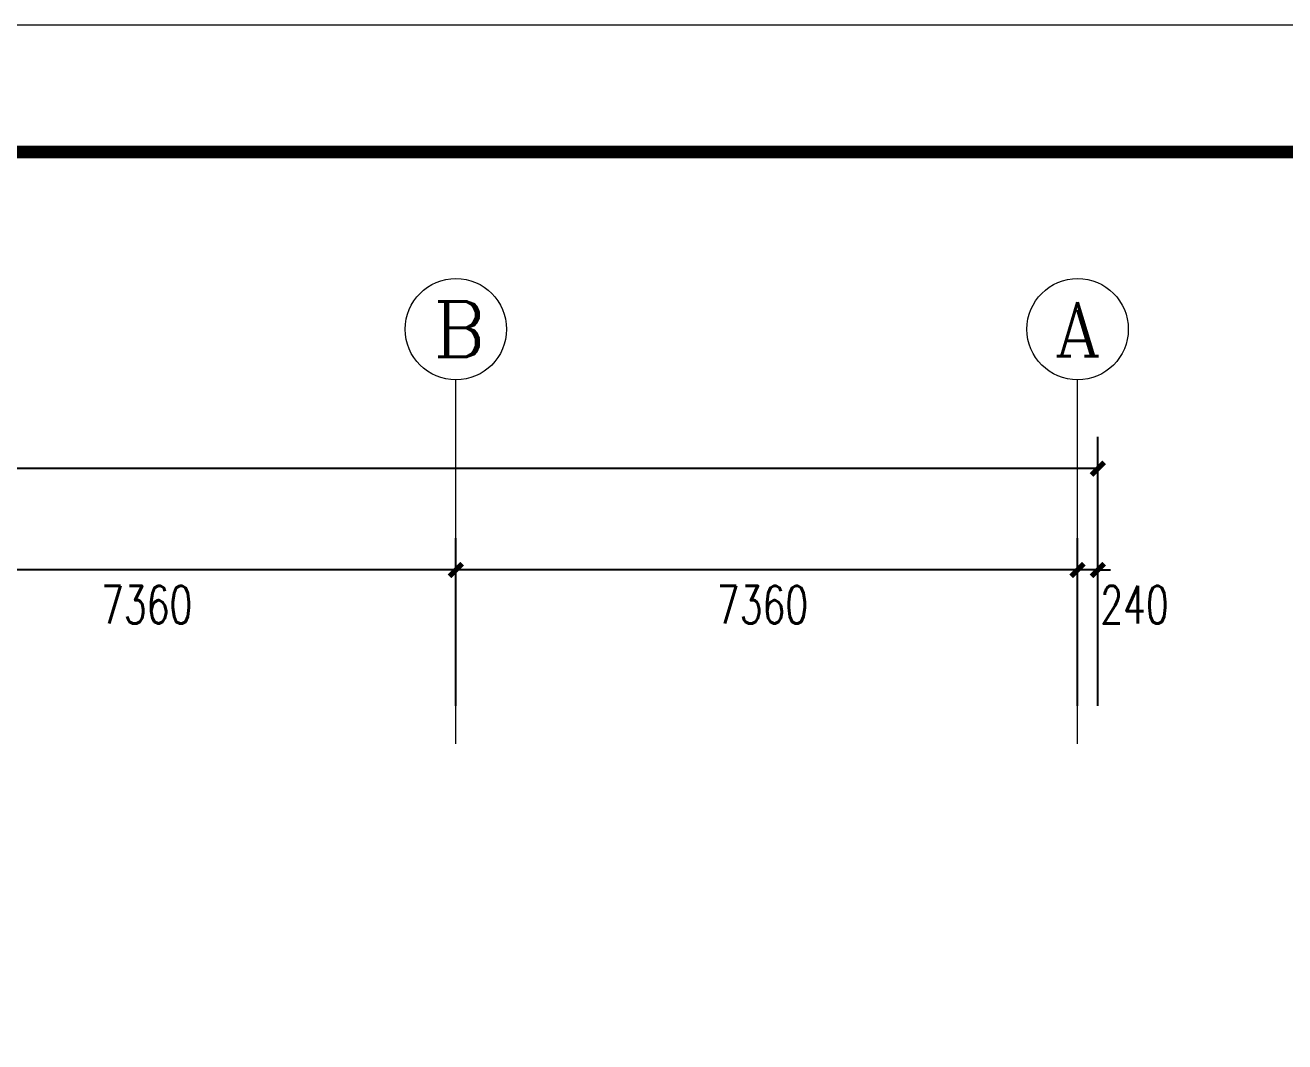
# Model space of a CAD drawing. Header units: inches. Extents: x -3272461 to -2504170, y 403793 to 1071042.
# Drawn here: x -2971542 to -2956631, y 543095 to 555131 of the extents above; entities that cross this region are included whole.
import ezdxf

# ---------------------------------------------------------------- set-up
doc = ezdxf.new("R2010")
doc.units = ezdxf.units.IN
doc.header["$LTSCALE"] = 1000
doc.header["$MEASUREMENT"] = 0
doc.layers.get('0').update_dxf_attribs({"lineweight": 18})
doc.layers.add('AXIS', color=30, linetype='Continuous', lineweight=18)
doc.layers.add('PUB_TITLE', color=153, linetype='Continuous', lineweight=18)
doc.styles.add('_TCH_AXIS', font='complex.shx', dxfattribs={"bigfont": 'gbcbig.shx'})
doc.styles.add('_TCH_DIM_T3', font='simplex.shx', dxfattribs={"width": 0.705882, "bigfont": 'gbcbig.shx'})
doc.dimstyles.new('_TCH_ARCH&&150', dxfattribs={"dimtxt": 446.25, "dimasz": 150, "dimexe": 375, "dimexo": 450, "dimgap": 150, "dimtad": 1, "dimdec": 0, "dimzin": 0, "dimdsep": 46, "dimtxsty": '_TCH_DIM_T3', "dimblk": 'ARCHTICK', "dimcen": 0.09, "dimdle": 300, "dimclrt": 7, "dimazin": 2, "dimtfac": 1, "dimtdec": 0, "dimtix": 1, "dimtmove": 2, "dimatfit": 3, "dimfxl": 1, "dimtolj": 1, "dimarcsym": 0})

# ---------------------------------------------------------------- blocks, each defined once
blk = doc.blocks.new('_ArchTick_0')
at = {"color": 0, "linetype": 'ByBlock'}
blk.add_lwpolyline([(-0.5, -0.5, 0.4, 0.4, 0), (0.5, 0.5, 0.4, 0.4, 0)], format="xyseb", dxfattribs=at)
blk = doc.blocks.new('*X50')
at = {"layer": 'AXIS', "color": 0, "lineweight": -2}
for p, q in [((-3010844, 547072), (-3010844, 550256)), ((-2958844, 547072), (-2958844, 550256)), ((-2958844, 549881), (-3010844, 549881))]:
    blk.add_line(p, q, dxfattribs=at)
at = {"layer": 'AXIS', "color": 0, "lineweight": -2, "xscale": 150, "yscale": 150, "zscale": 150, "rotation": 180}
blk.add_blockref('_ArchTick_0', (-3010844, 549881), dxfattribs=at)
at = {"layer": 'AXIS', "color": 0, "lineweight": -2, "xscale": 150, "yscale": 150, "zscale": 150}
blk.add_blockref('_ArchTick_0', (-2958844, 549881), dxfattribs=at)
at = {"layer": 'AXIS', "color": 7, "insert": (-2984844, 550255), "char_height": 446.2, "width": 2070, "attachment_point": 5, "style": '_TCH_DIM_T3'}
blk.add_mtext('52000', dxfattribs=at)
blk = doc.blocks.new('_ARCHTICK')
at = {"color": 0, "linetype": 'ByBlock', "const_width": 0.4}
blk.add_lwpolyline([(-0.5, -0.5), (0.5, 0.5)], dxfattribs=at)
blk = doc.blocks.new('*X51')
at = {"layer": 'AXIS', "color": 0, "lineweight": -2}
for p, q in [((-2959084, 547072), (-2959084, 549056)), ((-2958844, 547072), (-2958844, 549056)), ((-2959084, 548681), (-2959234, 548681)), ((-2958844, 548681), (-2959084, 548681)), ((-2958844, 548681), (-2958694, 548681))]:
    blk.add_line(p, q, dxfattribs=at)
at = {"layer": 'AXIS', "color": 0, "lineweight": -2, "xscale": 150, "yscale": 150, "zscale": 150}
blk.add_blockref('_ArchTick_0', (-2959084, 548681), dxfattribs=at)
at = {"layer": 'AXIS', "color": 0, "lineweight": -2, "xscale": 150, "yscale": 150, "zscale": 150, "rotation": 180}
blk.add_blockref('_ArchTick_0', (-2958844, 548681), dxfattribs=at)
at = {"layer": 'AXIS', "color": 7, "insert": (-2958410, 548269), "char_height": 446.2, "width": 1215, "attachment_point": 5, "style": '_TCH_DIM_T3'}
blk.add_mtext('240', dxfattribs=at)
blk = doc.blocks.new('*X52')
at = {"layer": 'AXIS', "color": 0, "lineweight": -2}
for p, q in [((-2966444, 547072), (-2966444, 549056)), ((-2959084, 547072), (-2959084, 549056)), ((-2959084, 548681), (-2966444, 548681))]:
    blk.add_line(p, q, dxfattribs=at)
at = {"layer": 'AXIS', "color": 0, "lineweight": -2, "xscale": 150, "yscale": 150, "zscale": 150, "rotation": 180}
blk.add_blockref('_ArchTick_0', (-2966444, 548681), dxfattribs=at)
at = {"layer": 'AXIS', "color": 0, "lineweight": -2, "xscale": 150, "yscale": 150, "zscale": 150}
blk.add_blockref('_ArchTick_0', (-2959084, 548681), dxfattribs=at)
at = {"layer": 'AXIS', "color": 7, "insert": (-2962814, 548269), "char_height": 446.2, "width": 1620, "attachment_point": 5, "style": '_TCH_DIM_T3'}
blk.add_mtext('7360', dxfattribs=at)
blk = doc.blocks.new('*X53')
at = {"layer": 'AXIS', "color": 0, "lineweight": -2}
for p, q in [((-2973804, 547072), (-2973804, 549056)), ((-2966444, 547072), (-2966444, 549056)), ((-2966444, 548681), (-2973804, 548681))]:
    blk.add_line(p, q, dxfattribs=at)
at = {"layer": 'AXIS', "color": 0, "lineweight": -2, "xscale": 150, "yscale": 150, "zscale": 150, "rotation": 180}
blk.add_blockref('_ArchTick_0', (-2973804, 548681), dxfattribs=at)
at = {"layer": 'AXIS', "color": 0, "lineweight": -2, "xscale": 150, "yscale": 150, "zscale": 150}
blk.add_blockref('_ArchTick_0', (-2966444, 548681), dxfattribs=at)
at = {"layer": 'AXIS', "color": 7, "insert": (-2970104, 548269), "char_height": 446.2, "width": 1620, "attachment_point": 5, "style": '_TCH_DIM_T3'}
blk.add_mtext('7360', dxfattribs=at)

msp = doc.modelspace()

# ---------------------------------------------------------------- linework, layer by layer
at = {"layer": 'AXIS'}
for p, q in [((-2966443.6, 546621.9), (-2966443.6, 550931.5)), ((-2959083.6, 546621.9), (-2959083.6, 550931.5))]:
    msp.add_line(p, q, dxfattribs=at)
for centre in [(-2966443.6, 551531.5), (-2959083.6, 551531.5)]:
    msp.add_circle(centre, 600, dxfattribs=at)
at = {"layer": 'PUB_TITLE'}
msp.add_lwpolyline([(-2940702.2, 492130.6), (-2940702.2, 555130.6), (-3029802.2, 555130.6), (-3029802.2, 492130.6)], close=True, dxfattribs=at)
msp.add_lwpolyline([(-2942202.2, 493630.6, 150, 150, 0), (-2942202.2, 553630.6, 150, 150, 0), (-3026052.2, 553630.6, 150, 150, 0), (-3026052.2, 493630.6, 150, 150, 0)], format="xyseb", close=True, dxfattribs=at)

# ---------------------------------------------------------------- texts
at = {"layer": 'AXIS', "color": 7, "style": '_TCH_AXIS'}
for s, height, p in [('B', 652.9, (-2966707.9, 551205.1)), ('A', 637.8, (-2959357, 551212.6))]:
    msp.add_text(s, height=height, dxfattribs=at).set_placement(p)

# ---------------------------------------------------------------- dimensions: what is measured, and where the dimension line sits
at = {"layer": 'AXIS'}
dim = msp.add_linear_dim(base=(-3010843.6, 549881.5), p1=(-2958843.6, 546621.9), p2=(-3010843.6, 546621.9), angle=180, dimstyle='_TCH_ARCH&&150', override={"dimsah": 1, "dimtzin": 0}, dxfattribs=at)
dim.commit()
dim.dimension.update_dxf_attribs({"geometry": '*X50', "text_midpoint": (-2984843.6, 550254.6)})
for base, p1, p2, picture, middle in [((-2973803.6, 548681.5), (-2966443.6, 546621.9), (-2973803.6, 546621.9), '*X53', (-2970103.6, 548269)), ((-2966443.6, 548681.5), (-2959083.6, 546621.9), (-2966443.6, 546621.9), '*X52', (-2962813.6, 548269)), ((-2959083.6, 548681.5), (-2958843.6, 546621.9), (-2959083.6, 546621.9), '*X51', (-2958410.1, 548269))]:
    dim = msp.add_linear_dim(base=base, p1=p1, p2=p2, angle=180, dimstyle='_TCH_ARCH&&150', override={"dimsah": 1, "dimtzin": 0}, dxfattribs=at)
    dim.commit()
    dim.dimension.update_dxf_attribs({"geometry": picture, "text_midpoint": middle, "dimtype": 160})

doc.saveas('drawing.dxf')
